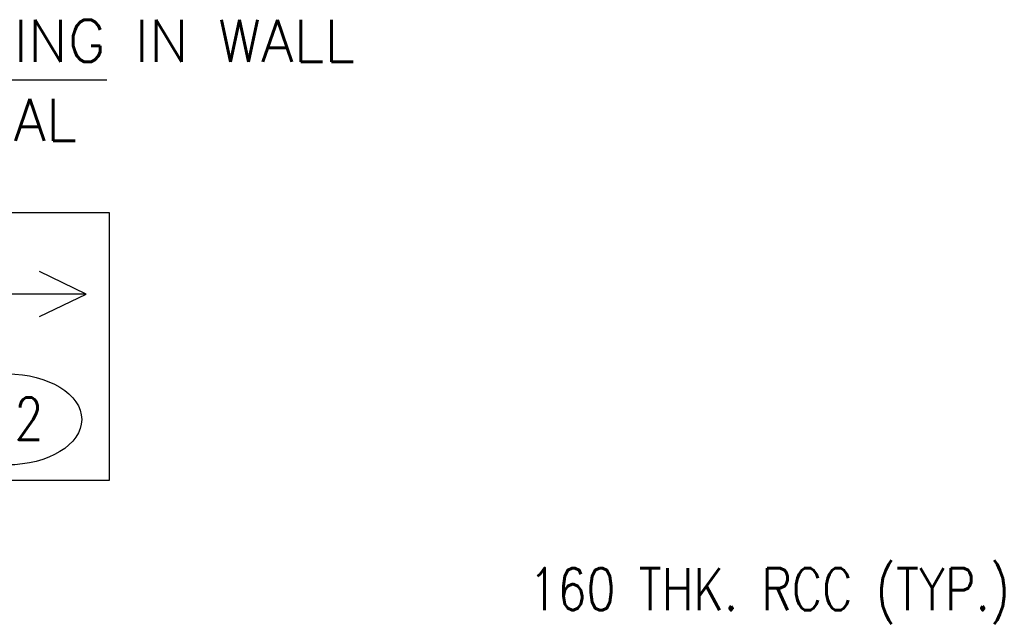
# Model space of a CAD drawing. Header units: millimetres. Extents: x 1181448 to 1317632, y -5734806 to -5633961.
# Drawn here: x 1307318 to 1311988, y -5697650 to -5694781 of the extents above; entities that cross this region are included whole.
import ezdxf

# ---------------------------------------------------------------- set-up
doc = ezdxf.new("R2010")
doc.units = ezdxf.units.MM
doc.header["$LTSCALE"] = 1000
doc.header["$MEASUREMENT"] = 0
for name, color, linetype in [('A_dim', 1, 'Continuous'), ('S-BEAM', 20, 'Continuous'), ('SCPL-BEAMS NO.', 7, 'Continuous')]:
    doc.layers.add(name, color=color, linetype=linetype)
doc.layers.add('SCPL_SLAB MARK', color=72, linetype='Continuous', lineweight=20)
doc.styles.add('SCPL', font='romans.shx')
doc.dimstyles.new('SCPL', dxfattribs={"dimscale": 0, "dimtxt": 300, "dimasz": 300, "dimexe": 100, "dimexo": 200, "dimgap": 150, "dimtad": 0, "dimdec": 0, "dimzin": 1, "dimdsep": 46, "dimtxsty": 'SCPL', "dimcen": 150, "dimclrd": 1, "dimclre": 2, "dimclrt": 5, "dimadec": 3, "dimazin": 0, "dimtfac": 1, "dimtdec": 0, "dimtofl": 0, "dimtmove": 2, "dimatfit": 3, "dimfxl": 0, "dimtolj": 1, "dimtzin": 0, "dimlwd": 15, "dimlwe": 13, "dimarcsym": 0})

# ---------------------------------------------------------------- blocks, each defined once
blk = doc.blocks.new('A$C42226032')
at = {"layer": 'SCPL_SLAB MARK'}
h = blk.add_hatch(dxfattribs=at)
h.set_pattern_fill('ANSI31', color=256, scale=0.2, angle=90)
h.set_pattern_definition([(135, (-48.789575, -510.390865), (-0.0176776695, -0.0176776695), [])])
h.paths.add_polyline_path([(-0.1372, -0.2348), (-0.1372, -0.2863), (0.1337, -0.2863), (0.1337, -0.2348)])
for p, q in [((0, 0), (0, -0.2348)), ((0, 0), (-0.0473, -0.0981)), ((0.0473, -0.0981), (0, 0)), ((0.1337, -0.2348), (-0.1337, -0.2348))]:
    blk.add_line(p, q, dxfattribs=at)
blk = doc.blocks.new('A$C73fda794')
at = {"layer": 'SCPL_SLAB MARK', "color": 8, "elevation": 2.4}
blk.add_lwpolyline([(14144.8, 15065.9), (15070.7, 15065.9), (15070.7, 13794.7), (14144.8, 13794.7)], close=True, dxfattribs=at)
at = {"layer": 'SCPL_SLAB MARK'}
blk.add_ellipse((14588.1, 14084.3, 2.4), major_axis=(-352.4, 0), ratio=0.612892, start_param=-1.570796, end_param=4.712389, dxfattribs=at)
at = {"layer": 'SCPL_SLAB MARK', "xscale": 2251.770066891658, "yscale": 2251.770066891658, "zscale": 2251.770066891658, "rotation": 269.9987816768055}
blk.add_blockref('A$C42226032', (14961.4, 14679.2, 0), dxfattribs=at)
at = {"layer": 'SCPL-BEAMS NO.', "style": 'SCPL'}
for s, p in [('OPENING IN WALL', (13897.4, 15781.3, 0.5)), ('TYPICAL', (13897.4, 15406.1, 0.5))]:
    blk.add_text(s, height=200, dxfattribs=at).set_placement(p)
at = {"layer": 'SCPL-BEAMS NO.', "style": 'SCPL', "width": 0.8}
blk.add_text('160 THK. RCC (TYP.) ', height=200, dxfattribs=at).set_placement((17061.1, 13178.4, -0.1))
at = {"layer": 'SCPL_SLAB MARK', "style": 'SCPL', "width": 0.8}
blk.add_text('S22', height=200, dxfattribs=at).set_placement((14347.2, 13988, 2.4))
at = {"layer": 'S-BEAM'}
blk.add_leader([(13120.3, 15034, 0), (13910.9, 15695.7, 0), (15060.3, 15695.7, 0)], dimstyle='SCPL', override={"dimscale": 1, "dimfxlon": 1, "dimtfill": 1, "dimarcsym": 1}, dxfattribs=at)

msp = doc.modelspace()

# ---------------------------------------------------------------- block references
at = {"layer": 'A_dim', "linetype": 'ByBlock'}
msp.add_blockref('A$C73fda794', (1292671.2, -5710762), dxfattribs=at)

doc.saveas('drawing.dxf')
